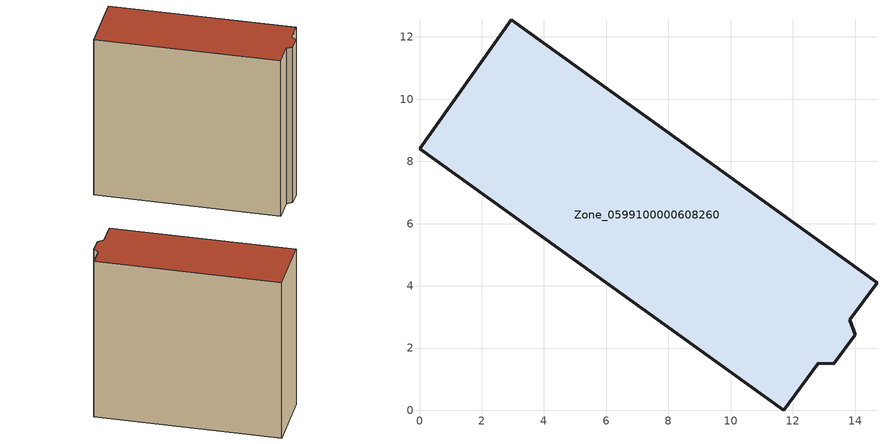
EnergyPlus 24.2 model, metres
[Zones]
Zone_0599100000608260
 floor ground (C_G): 0,8.4 2.95,12.56 14.71,4.1 13.83,2.91 14.01,2.43 13.32,1.5 12.81,1.51 11.7,0 z0
 wall outside (C_F): 2.95,12.56 0,8.4 11.7,0 12.81,1.51 13.32,1.5 14.01,2.43 13.83,2.91 14.71,4.1 2.95,12.56 z0:13.55
 roof outside (C_R): 14.71,4.1 2.95,12.56 0,8.4 11.7,0 12.81,1.51 13.32,1.5 14.01,2.43 13.83,2.91 z13.55
[BUILDING]
Pand.0599100000608260: North Axis=0; Terrain=City; Loads Convergence Tolerance Value=0.04; Temperature Convergence Tolerance Value=0.4; Solar Distribution=FullExterior; Maximum Number of Warmup Days=25; Minimum Number of Warmup Days=1
[Site:Location]
Rotterdam.The.Hague.AP_ZH_NLD Design_Conditions: Latitude=51.96; Longitude=4.45; Time Zone=1; Elevation=-4.5
[SITE:GROUNDTEMPERATURE:BUILDINGSURFACE]
18, 18, 18, 18, 18, 18, 18, 18, 18, 18, 18, 18
[MATERIAL] Thermal Absorptance=0.9; Solar Absorptance=0.7; Visible Absorptance=0.7
Name | Roughness | Thickness | Conductivity | Density | Specific Heat
G.TI.1946 | MediumSmooth | 0.15 | 1 | 540 | 1210
F.TI.1946 | Rough | 0.3 | 0.857143 | 1920 | 840
R.TI.1946 | MediumRough | 0.2 | 0.1 | 1500 | 1000
[CONSTRUCTION]
C_G: G.TI.1946
C_F: F.TI.1946
C_R: R.TI.1946
[ZONE]
Zone_0599100000608260: Type=1; Multiplier=1; Ceiling Height=Autocalculate; Volume=Autocalculate; Floor Area=autocalculate; Part of Total Floor Area=Yes
[ZONEINFILTRATION:DESIGNFLOWRATE]
Infil_Zone_0599100000608260: Zone or ZoneList or Space or SpaceList=Zone_0599100000608260; Schedule=AlwaysOn; Design Flow Rate Calculation Method=Flow/Area; Flow Rate per Floor Area=0.003; Constant Term Coefficient=1; Temperature Term Coefficient=0; Velocity Term Coefficient=0; Velocity Squared Term Coefficient=0
[HVACTEMPLATE:ZONE:IDEALLOADSAIRSYSTEM]
Zone_0599100000608260: Maximum Heating Supply Air Temperature=50; Minimum Cooling Supply Air Temperature=13; Maximum Heating Supply Air Humidity Ratio=0.0156; Minimum Cooling Supply Air Humidity Ratio=0.0077; Heating Limit=NoLimit; Cooling Limit=NoLimit; Dehumidification Control Type=ConstantSensibleHeatRatio; Cooling Sensible Heat Ratio=0.7; Dehumidification Setpoint=60; Humidification Control Type=None; Humidification Setpoint=30; Outdoor Air Method=None; Outdoor Air Flow Rate per Person=0.00944; Outdoor Air Flow Rate per Zone Floor Area=0; Outdoor Air Flow Rate per Zone=0; Demand Controlled Ventilation Type=None; Outdoor Air Economizer Type=NoEconomizer; Heat Recovery Type=None; Sensible Heat Recovery Effectiveness=0.7; Latent Heat Recovery Effectiveness=0.65
[ZONECONTROL:THERMOSTAT]
ThermostatControl_Zone_0599100000608260: Zone or ZoneList=Zone_0599100000608260; Control Type Schedule=DualSetpointControlType; Control 1=Thermostat_Zone_0599100000608260; Temperature Difference Between Cutout And Setpoint=0
[THERMOSTATSETPOINT:DUALSETPOINT]
Thermostat_Zone_0599100000608260: Heating Setpoint Temperature Schedule=HeatingSetpoint_Zone_0599100000608260; Cooling Setpoint Temperature Schedule=CoolingSetpoint_Zone_0599100000608260
[SCHEDULE:COMPACT]
HeatingSetpoint_Zone_0599100000608260: Through: 12/31, For: AllDays, Until: 24:00, 21
CoolingSetpoint_Zone_0599100000608260: Through: 12/31, For: AllDays, Until: 24:00, 24
DualSetpointControlType: Through: 12/31, For: AllDays, Until: 24:00, 4
AlwaysOn: Through: 12/31, For: AllDays, Until: 24:00, 1
